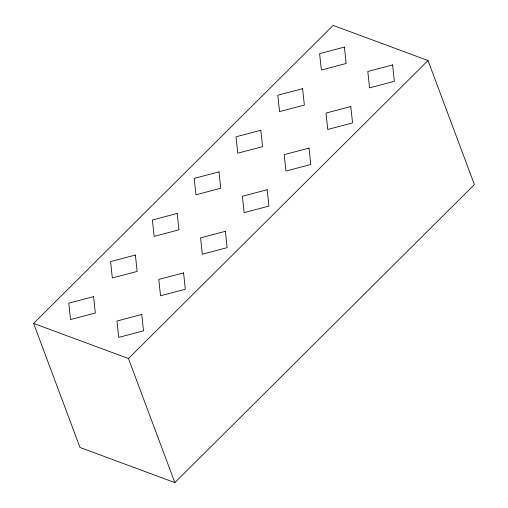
<?xml version="1.0" encoding="UTF-8"?>
<svg xmlns="http://www.w3.org/2000/svg" width="508" height="508" viewBox="0 0 508 508"><rect width="100%" height="100%" fill="white"/><g stroke="black" fill="none" stroke-linecap="round" stroke-linejoin="round"><path stroke-width="0.76" d="M33.598 323.406L333.153 25.4L428.015 60.528L474.402 184.594L174.847 482.6L79.985 447.472L33.598 323.406L128.46 358.534L174.847 482.6M128.46 358.534L428.015 60.528M344.411 47.092L319.608 53.638L321.367 70.015L346.17 63.475L344.411 47.092M302.603 88.684L277.8 95.225L279.559 111.608L304.362 105.061L302.603 88.684M392.601 64.935L367.798 71.482L369.557 87.859L394.36 81.318L392.601 64.935M260.794 130.277L235.998 136.817L237.757 153.2L262.56 146.653L260.794 130.277M350.793 106.528L325.99 113.074L327.749 129.451L352.552 122.904L350.793 106.528M218.992 171.863L194.189 178.41L195.948 194.786L220.751 188.246L218.992 171.863M308.991 148.12L284.188 154.661L285.947 171.044L310.75 164.497L308.991 148.12M177.184 213.455L152.381 219.996L154.14 236.379L178.943 229.832L177.184 213.455M267.183 189.706L242.38 196.253L244.138 212.63L268.942 206.089L267.183 189.706M135.382 255.041L110.579 261.588L112.338 277.965L137.141 271.424L135.382 255.041M225.374 231.299L200.571 237.839L202.33 254.222L227.133 247.675L225.374 231.299M93.574 296.634L68.77 303.174L70.529 319.557L95.333 313.011L93.574 296.634M183.572 272.885L158.769 279.432L160.528 295.808L185.331 289.268L183.572 272.885M141.764 314.477L116.961 321.024L118.72 337.401L143.523 330.854L141.764 314.477"/></g></svg>
